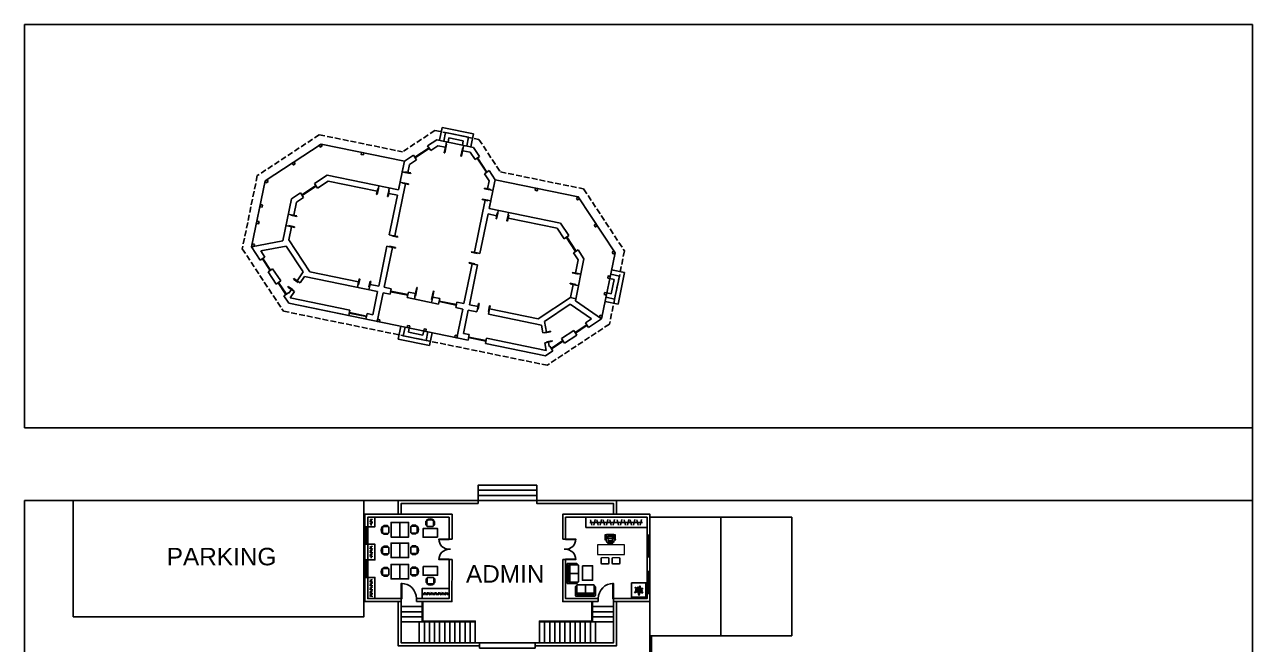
# Model space of a CAD drawing. Header units: metres. Extents: x 217 to 1422, y -179 to 129.
# Drawn here: x 457.9 to 542.3, y 86.1 to 128.7 of the extents above; entities that cross this region are included whole.
import ezdxf

# ---------------------------------------------------------------- set-up
doc = ezdxf.new("R2010")
doc.units = ezdxf.units.M
doc.header["$LTSCALE"] = 0.5
doc.header["$MEASUREMENT"] = 0
doc.linetypes.add('BANKLINE1', pattern=[5.5, 4, -1.5])
for name, color, linetype in [('+1', 255, 'Continuous'), ('COLUMN', 5, 'Continuous'), ('D &W', 26, 'Continuous')]:
    doc.layers.add(name, color=color, linetype=linetype)
doc.styles.get("Standard").update_dxf_attribs({"font": 'arial.ttf'})

# ---------------------------------------------------------------- blocks, each defined once
blk = doc.blocks.new('ghe 2')
blk.add_line((-466, 151), (-466, -151))
for points in [[(-434, 213, 0.829608), (-466, 243, 0.333333), (-466, -243, 0.829608), (-434, -213)], [(-433, 213, 0.290756), (-433, -213)], [(-433, -236, 0.120944), (-405, -243), (-61, -243, 0.414214), (0, -182), (0, 182, 0.414214), (-61, 243), (-405, 243, 0.120944), (-433, 236)], [(-121, 243, 1.333333), (-121, 304), (-362, 304, 1), (-344, 243)], [(-121, -244, -1.333333), (-121, -305), (-344, -305, -1.333333), (-344, -244)]]:
    blk.add_lwpolyline(points, format="xyb")
blk = doc.blocks.new('*U14')
for p, q in [((-40, 0), (-40, 6)), ((0, 0), (0, 6))]:
    blk.add_line(p, q)
blk.add_lwpolyline([(0, 0), (0, -40), (-1.75, -40), (-1.75, 0)], close=True)
blk.add_arc((0, 0), 40, 180, 270)
blk = doc.blocks.new('mb-cay21')
for centre, radius, start, end in [((-11, -305), 360, 95.35088, 151.9516), ((-406, 380), 522, 278.61102, 320.85), ((262, -799), 887, 107.61578, 131.42555), ((-350, -54), 344, 18.26791, 77.75767), ((83, 412), 383, 199.85323, 255.87158), ((-1036, -793), 1315, 39.26185, 54.55364), ((-155, -183), 260, 72.60291, 113.2685), ((-130, 326), 298, 244.70443, 267.56264), ((-249, -2287), 2343, 85.49801, 90.08997), ((-623, 273), 660, 323.97576, 339.48616), ((57, 207), 143, 131.9837, 205.4724), ((224, 201), 285, 157.16004, 204.0107), ((607, 265), 647, 175.92625, 194.9396), ((357, -131), 395, 154.19101, 209.75886), ((323, 122), 344, 127.05261, 193.63974), ((69, 307), 265, 252.56429, 340.56581), ((904, -76), 918, 149.27742, 171.90411), ((-130, 286), 270, 297.6391, 353.49272), ((271, 12), 277, 118.6711, 171.44478), ((1314, -105), 1316, 173.88522, 189.76002), ((-495, 542), 695, 315.35272, 335.24008), ((158, 0), 158, 169.01233, 258.57329), ((-267, -705), 795, 43.05841, 70.36823), ((495, -567), 793, 102.82364, 128.45837), ((420, 345), 517, 216.01013, 258.75138), ((-349, -155), 402, 28.06328, 29.23026), ((-89, 616), 575, 279.62893, 313.85168), ((252, 53), 245, 184.81411, 238.09448), ((-11, -305), 360, 23.55692, 85.59274), ((112, -192), 234, 44.37449, 98.36113), ((-406, 380), 522, 342.14169, 1.77784), ((-382, -1631), 1733, 67.58498, 73.6645), ((170, -57), 113, 15.64675, 102.64432), ((21, -96), 115, 141.04441, 190.88338), ((-116, -9), 111, 283.02136, 317.16263), ((-349, -155), 402, 334.71961, 5.66737), ((850, 187), 800, 197.54991, 205.31468)]:
    blk.add_arc(centre, radius, start, end)
blk = doc.blocks.new('ghe 1600')
for p, q in [((-778.75, 166.875), (-778.75, 834.375)), ((-723.125, 890), (723.125, 890)), ((-667.5, 111.25), (-723.125, 111.25)), ((-667.5, 55.625), (-667.5, 723.125)), ((-667.5, 667.5), (667.5, 667.5)), ((-611.875, 778.75), (611.875, 778.75)), ((611.875, 0), (-611.875, 0)), ((0, 667.5), (0, 0)), ((667.5, 723.125), (667.5, 55.625)), ((723.125, 111.25), (667.5, 111.25)), ((778.75, 834.375), (778.75, 166.875))]:
    blk.add_line(p, q)
for centre, start, end in [((-723.125, 834.375), 90, 180), ((-723.125, 166.875), 180, 270), ((-611.875, 723.125), 90, 180), ((-611.875, 55.625), 180, 270), ((611.875, 723.125), 0, 90), ((611.875, 55.625), 270, 0), ((723.125, 834.375), 0, 90), ((723.125, 166.875), 270, 0)]:
    blk.add_arc(centre, 55.625, start, end)
blk = doc.blocks.new('DADA')
at = {"layer": 'D &W'}
for p, q in [((3991.453, 3694.896), (3991.453, 3695.496)), ((3991.453, 3695.496), (3991.493, 3695.496)), ((3991.493, 3694.896), (3991.493, 3695.496)), ((3992.613, 3694.896), (3992.613, 3695.496)), ((3992.653, 3695.496), (3992.613, 3695.496)), ((3992.653, 3694.896), (3992.653, 3695.496)), ((3991.453, 3694.896), (3991.493, 3694.896)), ((3992.653, 3694.896), (3992.613, 3694.896))]:
    blk.add_line(p, q, dxfattribs=at)
blk = doc.blocks.new('SDAWDA')
at = {"layer": 'D &W'}
h = blk.add_hatch(color=0, dxfattribs=at)
h.dxf.hatch_style = 1
h.paths.add_polyline_path([(3989.804, 3694.896), (3989.764, 3694.896), (3989.764, 3694.856), (3989.804, 3694.856)])
h.paths.add_polyline_path([(3990.964, 3694.856), (3990.964, 3694.896), (3990.924, 3694.896), (3990.924, 3694.856)])
for p, q in [((3989.764, 3694.896), (3990.964, 3694.896)), ((3989.764, 3694.896), (3989.764, 3694.856)), ((3989.764, 3694.856), (3990.964, 3694.856)), ((3989.804, 3694.896), (3989.804, 3694.856)), ((3990.924, 3694.896), (3990.924, 3694.856)), ((3990.964, 3694.896), (3990.964, 3694.856))]:
    blk.add_line(p, q, dxfattribs=at)
blk = doc.blocks.new('ASDAW')
at = {"layer": 'D &W'}
for p, q in [((3995.812, 3694.876), (3995.812, 3695.276)), ((3995.812, 3695.276), (3995.852, 3695.276)), ((3995.852, 3694.876), (3995.852, 3695.276)), ((3996.572, 3694.876), (3996.572, 3695.276)), ((3996.612, 3695.276), (3996.572, 3695.276)), ((3996.612, 3694.876), (3996.612, 3695.276)), ((3995.852, 3694.876), (3995.812, 3694.876)), ((3996.612, 3694.876), (3996.572, 3694.876))]:
    blk.add_line(p, q, dxfattribs=at)
blk = doc.blocks.new('AAAAAA')
at = {"layer": 'D &W'}
for p, q in [((3982.293, 3694.876), (3982.293, 3695.276)), ((3982.293, 3695.276), (3982.333, 3695.276)), ((3982.333, 3694.876), (3982.333, 3695.276)), ((3982.953, 3694.876), (3982.953, 3695.276)), ((3982.993, 3695.276), (3982.953, 3695.276)), ((3982.993, 3694.876), (3982.993, 3695.276)), ((3982.293, 3694.876), (3982.333, 3694.876)), ((3982.953, 3694.876), (3982.993, 3694.876))]:
    blk.add_line(p, q, dxfattribs=at)
blk = doc.blocks.new('ASDA')
h = blk.add_hatch(color=0)
h.dxf.hatch_style = 1
h.paths.add_polyline_path([(3984.233, 3699.564), (3984.193, 3699.564), (3984.193, 3699.524), (3984.233, 3699.524)])
h.paths.add_polyline_path([(3985.353, 3699.524), (3985.353, 3699.564), (3985.313, 3699.564), (3985.313, 3699.524)])
at = {"layer": 'D &W'}
for p, q in [((3984.193, 3699.564), (3985.353, 3699.564)), ((3984.193, 3699.564), (3984.193, 3699.524)), ((3984.193, 3699.524), (3985.353, 3699.524)), ((3984.233, 3699.564), (3984.233, 3699.524)), ((3985.313, 3699.564), (3985.313, 3699.524)), ((3985.353, 3699.564), (3985.353, 3699.524))]:
    blk.add_line(p, q, dxfattribs=at)
blk = doc.blocks.new('12355')
at = {"layer": 'D &W'}
for p, q in [((3983.198, 3701.047), (3983.467, 3700.778)), ((3982.647, 3699.958), (3982.378, 3700.226))]:
    blk.add_line(p, q, dxfattribs=at)
at = {"layer": 'D &W', "rotation": 45}
blk.add_blockref('ASDA', (3781.235, -1733.13), dxfattribs=at)
blk = doc.blocks.new('AAAW')
at = {"layer": 'D &W'}
h = blk.add_hatch(color=256, dxfattribs=at)
h.dxf.hatch_style = 1
h.paths.add_polyline_path([(3980.766, 3695.332), (3980.738, 3695.303), (3980.766, 3695.275), (3980.795, 3695.303)])
h.paths.add_polyline_path([(3981.389, 3694.653), (3981.417, 3694.625), (3981.445, 3694.653), (3981.417, 3694.681)])
at = {"layer": 'COLUMN', "color": 1}
for p, q in [((3980.887, 3695.452), (3980.618, 3695.183)), ((3981.565, 3694.773), (3981.297, 3694.504))]:
    blk.add_line(p, q, dxfattribs=at)
at = {"layer": 'D &W'}
for p, q in [((3981.417, 3694.625), (3980.738, 3695.303)), ((3981.445, 3694.653), (3980.766, 3695.332)), ((3980.795, 3695.303), (3980.766, 3695.275)), ((3981.417, 3694.681), (3981.389, 3694.653)), ((3981.445, 3694.653), (3981.417, 3694.625))]:
    blk.add_line(p, q, dxfattribs=at)

msp = doc.modelspace()

# ---------------------------------------------------------------- linework, layer by layer
at = {"layer": '+1', "ltscale": 0.5, "transparency": 33554687}
for p, q in [((481.644, 94.622), (481.824, 94.692)), ((481.73, 94.275), (481.73, 94.734)), ((496.906, 94.282), (496.824, 94.666)), ((497.048, 94.283), (497.14, 94.676)), ((497.338, 94.282), (497.256, 94.666)), ((497.48, 94.283), (497.572, 94.676)), ((497.775, 94.282), (497.692, 94.666)), ((497.917, 94.283), (498.008, 94.676)), ((498.239, 94.282), (498.157, 94.666)), ((498.381, 94.283), (498.473, 94.676)), ((498.744, 94.282), (498.661, 94.666)), ((498.885, 94.283), (498.977, 94.676)), ((499.219, 94.282), (499.136, 94.666)), ((499.361, 94.283), (499.452, 94.676)), ((499.629, 94.282), (499.547, 94.666)), ((499.771, 94.283), (499.863, 94.676)), ((500.09, 94.282), (500.008, 94.666)), ((500.232, 94.283), (500.324, 94.676)), ((481.492, 94.183), (481.292, 94.183)), ((481.392, 94.183), (481.392, 92.983)), ((481.626, 94.553), (481.842, 94.501)), ((481.644, 94.373), (481.824, 94.442)), ((496.76, 94.47), (500.398, 94.47)), ((481.492, 92.983), (481.292, 92.983)), ((487.092, 93.329), (487.292, 93.329)), ((495.106, 93.329), (494.906, 93.329)), ((500.706, 93.603), (500.906, 93.603)), ((500.806, 93.603), (500.806, 92.103)), ((481.625, 92.698), (481.841, 92.647)), ((481.625, 92.449), (481.841, 92.397)), ((481.625, 92.181), (481.841, 92.13)), ((481.643, 92.768), (481.823, 92.837)), ((481.643, 92.518), (481.823, 92.588)), ((481.643, 92.251), (481.823, 92.32)), ((481.73, 92.83), (481.73, 92.017)), ((500.706, 92.103), (500.906, 92.103)), ((481.491, 91.898), (481.291, 91.898)), ((481.391, 91.898), (481.391, 90.698)), ((487.091, 91.929), (487.291, 91.929)), ((495.106, 91.929), (494.906, 91.929)), ((481.491, 90.698), (481.291, 90.698)), ((481.625, 90.413), (481.841, 90.361)), ((481.643, 90.482), (481.823, 90.552)), ((481.73, 90.545), (481.73, 89.359)), ((500.706, 91.1), (500.906, 91.101)), ((500.806, 91.1), (500.806, 89.6)), ((481.625, 90.163), (481.841, 90.112)), ((481.625, 89.896), (481.841, 89.844)), ((481.625, 89.645), (481.841, 89.593)), ((481.643, 90.233), (481.823, 90.302)), ((481.643, 89.965), (481.823, 90.035)), ((481.643, 89.714), (481.823, 89.784)), ((481.643, 89.498), (481.823, 89.567)), ((487.03, 89.577), (485.299, 89.577)), ((485.407, 89.684), (485.355, 89.468)), ((485.476, 89.666), (485.545, 89.486)), ((485.623, 89.684), (485.571, 89.468)), ((485.692, 89.666), (485.762, 89.486)), ((485.874, 89.684), (485.822, 89.468)), ((485.943, 89.666), (486.013, 89.486)), ((486.141, 89.684), (486.09, 89.468)), ((486.211, 89.666), (486.28, 89.486)), ((486.391, 89.684), (486.339, 89.468)), ((486.46, 89.666), (486.53, 89.486)), ((486.628, 89.684), (486.576, 89.468)), ((486.697, 89.666), (486.767, 89.486)), ((486.882, 89.684), (486.831, 89.468)), ((486.952, 89.666), (487.021, 89.486)), ((500.706, 89.6), (500.906, 89.601)), ((481.625, 89.429), (481.841, 89.377)), ((484.849, 89.038), (484.849, 89.238)), ((497.349, 89.038), (497.349, 89.238))]:
    msp.add_line(p, q, dxfattribs=at)
at = {"layer": '+1', "lineweight": 9, "transparency": 33554687}
for p, q in [((497.941, 93.273), (497.941, 93.273)), ((498.022, 93.377), (497.99, 93.102)), ((498.346, 93.228), (498.001, 93.228)), ((498.325, 93.484), (498.022, 93.484)), ((498.173, 93.373), (498.173, 93.373))]:
    msp.add_line(p, q, dxfattribs=at)
at = {"layer": '+1', "ltscale": 0.5, "transparency": 33554687}
for points in [[(487.292, 93.329), (487.292, 95.038), (481.292, 95.038), (481.29, 89.038), (483.799, 89.038)], [(487.092, 93.329), (487.092, 94.838), (481.492, 94.838), (481.491, 89.238), (483.799, 89.238)], [(494.906, 93.329), (494.905, 95.038), (500.905, 95.038), (500.907, 89.038), (498.399, 89.038)], [(495.106, 93.329), (495.105, 94.838), (500.705, 94.838), (500.707, 89.238), (498.399, 89.238)], [(484.849, 89.038), (487.29, 89.038), (487.291, 91.929)], [(484.849, 89.238), (487.091, 89.238), (487.091, 91.929)], [(497.349, 89.038), (494.907, 89.038), (494.906, 91.929)], [(497.349, 89.238), (495.107, 89.238), (495.106, 91.929)], [(485.249, 89.038), (485.249, 88.688), (483.799, 88.688), (483.799, 89.238)], [(488.889, 87.638), (488.889, 87.697), (485.294, 87.697), (485.294, 89.038)], [(493.309, 87.638), (493.309, 87.697), (496.904, 87.697), (496.904, 89.038)], [(496.949, 89.038), (496.949, 88.688), (498.399, 88.688), (498.399, 89.238)]]:
    msp.add_lwpolyline(points, dxfattribs=at)
for points in [[(481.492, 94.838), (481.992, 94.838), (481.992, 94.183), (481.492, 94.183)], [(496.497, 94.838), (500.705, 94.838), (500.705, 94.13), (496.497, 94.13)], [(483.7, 94.475), (483.1, 94.475), (483.1, 93.475), (483.7, 93.475)], [(483.7, 93.475), (484.3, 93.475), (484.3, 94.475), (483.7, 94.475)], [(486.299, 93.454), (486.299, 94.054), (485.299, 94.054), (485.299, 93.454)], [(481.492, 92.983), (481.992, 92.983), (481.992, 91.898), (481.492, 91.898)], [(483.7, 93.057), (483.1, 93.057), (483.1, 92.057), (483.7, 92.057)], [(483.7, 92.057), (484.3, 92.057), (484.3, 93.057), (483.7, 93.057)], [(483.7, 91.591), (483.1, 91.591), (483.1, 90.591), (483.7, 90.591)], [(483.7, 90.591), (484.3, 90.591), (484.3, 91.591), (483.7, 91.591)], [(485.299, 91.447), (485.299, 90.847), (486.299, 90.847), (486.299, 91.447)], [(496.265, 91.497), (496.965, 91.497), (496.965, 90.497), (496.265, 90.497)], [(481.492, 90.698), (481.992, 90.698), (481.992, 89.238), (481.492, 89.238)], [(487.091, 89.237), (485.249, 89.237), (485.249, 89.937), (487.091, 89.937)], [(499.632, 90.33), (500.632, 90.33), (500.632, 89.33), (499.632, 89.33)], [(485.249, 88.688), (485.249, 88.338), (483.799, 88.338), (483.799, 88.688)], [(496.949, 88.688), (496.949, 88.338), (498.399, 88.338), (498.399, 88.688)], [(485.249, 88.338), (485.249, 87.988), (483.799, 87.988), (483.799, 88.338)], [(485.249, 87.988), (485.249, 87.638), (483.799, 87.638), (483.799, 87.988)], [(496.949, 88.338), (496.949, 87.988), (498.399, 87.988), (498.399, 88.338)], [(496.949, 87.988), (496.949, 87.638), (498.399, 87.638), (498.399, 87.988)]]:
    msp.add_lwpolyline(points, close=True, dxfattribs=at)
at = {"layer": '+1', "lineweight": 9, "transparency": 33554687}
for points in [[(497.288, 92.278), (499.163, 92.278), (499.163, 92.934), (497.288, 92.934)], [(497.583, 91.611), (497.583, 92.071), (498.044, 92.071), (498.044, 91.611)], [(498.34, 91.611), (498.34, 92.071), (498.801, 92.071), (498.801, 91.611)]]:
    msp.add_lwpolyline(points, close=True, dxfattribs=at)
for points in [[(497.904, 93.288, -0.050324), (497.91, 93.615, 0.443984), (497.897, 93.629), (497.817, 93.63, 0.443984), (497.804, 93.616, -0.050324), (497.798, 93.29, 0.443984), (497.811, 93.276), (497.891, 93.275, 0.443984)], [(498.549, 93.29, -0.050324), (498.543, 93.616, 0.443984), (498.53, 93.63), (498.45, 93.629, 0.443984), (498.437, 93.615, -0.050324), (498.443, 93.288, 0.443984), (498.456, 93.275), (498.536, 93.276, 0.443984)]]:
    msp.add_lwpolyline(points, format="xyb", close=True, dxfattribs=at)
for points in [[(498.446, 93.447, 0.027806), (498.433, 93.627, 0.329015), (498.423, 93.638, 0.086989), (497.924, 93.638, 0.329015), (497.914, 93.627, 0.027806), (497.901, 93.447)], [(498.038, 93.526), (497.978, 93.526, 0.261802), (497.935, 93.502), (497.902, 93.447, 0.336455), (497.91, 93.435)], [(498.437, 93.435, 0.336455), (498.445, 93.447), (498.412, 93.502, 0.261802), (498.369, 93.526), (498.309, 93.526)], [(497.583, 92.002, 0.683975), (497.536, 92.002), (497.536, 91.658, 0.457737), (497.583, 91.658), (497.583, 91.658), (498.044, 91.658, 0.621694), (498.091, 91.658), (498.091, 92.002, 0.616436), (498.044, 92.002)], [(498.34, 92.002, 0.683975), (498.293, 92.002), (498.293, 91.658, 0.457737), (498.34, 91.658), (498.34, 91.658), (498.801, 91.658, 0.621694), (498.848, 91.658), (498.848, 92.002, 0.616436), (498.801, 92.002)]]:
    msp.add_lwpolyline(points, format="xyb", dxfattribs=at)
at = {"layer": '+1', "lineweight": 9, "ltscale": 0.25, "transparency": 33554687}
msp.add_lwpolyline([(498.344, 93.057, 0.419253), (498.356, 93.07), (498.346, 93.184), (498.001, 93.184), (497.991, 93.07, 0.419253), (498.003, 93.057, 0.034424)], format="xyb", close=True, dxfattribs=at)
at = {"layer": '+1', "lineweight": 9, "transparency": 33554687}
for points in [[(498.357, 93.102), (498.325, 93.377), (498.022, 93.377), (498.022, 93.484), (498.029, 93.522)], [(498.325, 93.377), (498.325, 93.484), (498.318, 93.522)]]:
    msp.add_lwpolyline(points, dxfattribs=at)
at = {"layer": '+1', "ltscale": 0.5, "transparency": 33554585}
for points in [[(485.039, 87.638), (483.799, 87.638), (483.799, 86.188), (485.039, 86.188)], [(485.389, 86.188), (485.039, 86.188), (485.039, 87.638), (485.389, 87.638)], [(485.739, 86.188), (485.389, 86.188), (485.389, 87.638), (485.739, 87.638)], [(486.089, 86.188), (485.739, 86.188), (485.739, 87.638), (486.089, 87.638)], [(486.439, 86.188), (486.089, 86.188), (486.089, 87.638), (486.439, 87.638)], [(486.789, 86.188), (486.439, 86.188), (486.439, 87.638), (486.789, 87.638)], [(487.139, 86.188), (486.789, 86.188), (486.789, 87.638), (487.139, 87.638)], [(487.489, 86.188), (487.139, 86.188), (487.139, 87.638), (487.489, 87.638)], [(487.839, 86.188), (487.489, 86.188), (487.489, 87.638), (487.839, 87.638)], [(488.189, 86.188), (487.839, 86.188), (487.839, 87.638), (488.189, 87.638)], [(488.539, 86.188), (488.189, 86.188), (488.189, 87.638), (488.539, 87.638)], [(488.889, 86.188), (488.539, 86.188), (488.539, 87.638), (488.889, 87.638)], [(493.309, 86.188), (493.659, 86.188), (493.659, 87.638), (493.309, 87.638)], [(493.659, 86.188), (494.009, 86.188), (494.009, 87.638), (493.659, 87.638)], [(494.009, 86.188), (494.359, 86.188), (494.359, 87.638), (494.009, 87.638)], [(494.359, 86.188), (494.709, 86.188), (494.709, 87.638), (494.359, 87.638)], [(494.709, 86.188), (495.059, 86.188), (495.059, 87.638), (494.709, 87.638)], [(495.059, 86.188), (495.409, 86.188), (495.409, 87.638), (495.059, 87.638)], [(495.409, 86.188), (495.759, 86.188), (495.759, 87.638), (495.409, 87.638)], [(495.759, 86.188), (496.109, 86.188), (496.109, 87.638), (495.759, 87.638)], [(496.109, 86.188), (496.459, 86.188), (496.459, 87.638), (496.109, 87.638)], [(496.459, 86.188), (496.809, 86.188), (496.809, 87.638), (496.459, 87.638)], [(496.809, 86.188), (497.159, 86.188), (497.159, 87.638), (496.809, 87.638)], [(497.159, 87.638), (498.399, 87.638), (498.399, 86.188), (497.159, 86.188)]]:
    msp.add_lwpolyline(points, close=True, dxfattribs=at)
at = {"layer": '+1', "lineweight": 9, "transparency": 33554687}
for centre, radius, start, end in [((498.159, 96.595), 3.075, 266.96315, 267.85806), ((498.173, 92.179), 1.445, 84.91296, 95.08705), ((498.173, 92.081), 1.445, 84.96378, 95.03622), ((498.159, 96.595), 3.075, 267.9339, 272.41743), ((498.159, 96.595), 3.075, 272.72029, 273.90119), ((498.456, 93.543), 0.0126, 175.23818, 271)]:
    msp.add_arc(centre, radius, start, end, dxfattribs=at)
at = {"layer": '+1', "lineweight": 9, "transparency": 33554687, "extrusion": (0, 0, -1)}
msp.add_ellipse((498.047, 93.57), major_axis=(0, -0.049), ratio=0.383698, start_param=3.141593, end_param=9.424778, dxfattribs=at)
at = {"layer": '+1', "lineweight": 9, "transparency": 33554687}
msp.add_ellipse((498.3, 93.57), major_axis=(0, 0.049), ratio=0.383698, dxfattribs=at)
for points, weights, knots in [([(497.909, 93.435), (497.931, 93.428), (497.953, 93.434), (497.968, 93.451), (497.971, 93.454), (497.974, 93.458), (497.979, 93.467), (497.982, 93.474), (497.984, 93.481), (497.988, 93.496), (497.992, 93.511), (497.996, 93.526)], [1, 0.875541189382, 0.875541189382, 1, 1, 1, 1, 1, 1, 1, 1, 1], [0, 0, 0, 0, 1.241949, 1.241949, 1.241949, 1.495279, 1.495279, 1.884509, 1.884509, 1.884509, 2.884509, 2.884509, 2.884509, 2.884509]), ([(498.37, 93.463), (498.368, 93.429), (498.377, 93.408), (498.405, 93.331), (498.431, 93.315), (498.44, 93.204), (498.407, 93.1), (498.371, 93.101), (498.357, 93.102), (498.235, 93.093), (498.112, 93.093), (497.99, 93.102), (497.976, 93.101), (497.94, 93.1), (497.907, 93.204), (497.916, 93.315), (497.942, 93.331), (497.97, 93.408), (497.979, 93.429), (497.977, 93.463)], [1, 1, 1, 1, 1, 1, 1, 1, 1, 0.998175127981, 0.998175127981, 1, 1, 1, 1, 1, 1, 1, 1, 1], [0, 0, 0, 0, 2.636951, 4.485402, 9.099178, 15.937158, 18.329133, 19.882752, 19.882752, 19.882752, 20.030767, 20.030767, 20.030767, 21.584387, 23.976362, 30.814342, 35.428117, 37.276569, 39.91352, 39.91352, 39.91352, 39.91352]), ([(498.437, 93.435), (498.416, 93.428), (498.394, 93.434), (498.379, 93.451), (498.376, 93.454), (498.373, 93.458), (498.366, 93.471), (498.362, 93.482), (498.361, 93.494), (498.359, 93.505), (498.358, 93.515), (498.357, 93.526)], [1, 0.875541189382, 0.875541189382, 1, 1, 1, 1, 1, 1, 1, 1, 1], [0, 0, 0, 0, 1.241949, 1.241949, 1.241949, 1.495279, 1.495279, 2.120848, 2.120848, 2.120848, 3.120848, 3.120848, 3.120848, 3.120848])]:
    msp.add_rational_spline(points, weights, degree=3, knots=knots, dxfattribs=at)
at = {"transparency": 33554687}
for p, q in [((457.889, 128.718), (542.349, 128.718)), ((457.889, 128.718), (457.889, 100.988)), ((542.349, 128.718), (542.349, 41.178)), ((457.889, 100.988), (542.349, 100.988)), ((457.889, 95.988), (457.889, 19.948)), ((457.889, 95.988), (542.349, 95.988))]:
    msp.add_line(p, q, dxfattribs=at)
at = {"transparency": 33554508}
for p, q in [((486.424, 120.757), (486.607, 121.646)), ((488.779, 121.2), (486.607, 121.646)), ((486.242, 120.795), (485.615, 120.381)), ((486.242, 120.795), (488.779, 120.274)), ((486.721, 120.696), (486.842, 121.289)), ((488.422, 120.965), (486.842, 121.289)), ((487.017, 120.636), (487.077, 120.932)), ((488.065, 120.729), (487.077, 120.932)), ((488.3, 120.372), (488.422, 120.965)), ((488.596, 120.312), (488.779, 121.2)), ((478.286, 120.498), (474.441, 117.962)), ((478.286, 120.498), (484.012, 119.324)), ((486.32, 120.388), (485.826, 120.061)), ((486.32, 120.388), (486.841, 120.281)), ((488.004, 120.433), (488.065, 120.729)), ((488.026, 120.038), (488.547, 119.931)), ((488.779, 120.274), (489.192, 119.647)), ((483.97, 119.119), (483.607, 117.349)), ((484.012, 119.324), (483.862, 118.59)), ((484.639, 119.737), (484.012, 119.324)), ((484.356, 119.092), (484.245, 118.552)), ((484.85, 119.418), (484.356, 119.092)), ((488.547, 119.931), (488.873, 119.437)), ((478.698, 118.356), (477.837, 117.788)), ((478.698, 118.356), (483.607, 117.349)), ((489.516, 118.461), (489.843, 117.966)), ((489.836, 118.672), (490.25, 118.045)), ((474.441, 117.962), (473.51, 113.421)), ((478.777, 117.949), (478.048, 117.468)), ((478.777, 117.949), (482.148, 117.258)), ((483.716, 117.879), (483.607, 117.349)), ((484.083, 117.763), (483.906, 116.897)), ((489.843, 117.966), (489.732, 117.427)), ((490.208, 117.84), (489.845, 116.07)), ((490.25, 118.045), (490.099, 117.311)), ((490.25, 118.045), (495.976, 116.871)), ((476.248, 116.739), (475.652, 113.834)), ((476.862, 117.144), (476.248, 116.739)), ((477.072, 116.825), (476.591, 116.507)), ((482.938, 117.096), (483.531, 116.974)), ((483.531, 116.974), (482.973, 114.257)), ((483.906, 116.897), (483.349, 114.18)), ((489.57, 116.637), (489.393, 115.772)), ((489.953, 116.6), (489.845, 116.07)), ((495.976, 116.871), (498.513, 113.026)), ((476.591, 116.507), (476.406, 115.604)), ((489.393, 115.772), (488.835, 113.055)), ((489.845, 116.07), (494.754, 115.064)), ((489.768, 115.695), (489.211, 112.978)), ((489.768, 115.695), (490.36, 115.574)), ((491.15, 115.412), (494.521, 114.72)), ((494.754, 115.064), (495.322, 114.203)), ((476.244, 114.814), (476.059, 113.912)), ((494.521, 114.72), (495.002, 113.992)), ((475.652, 113.834), (473.51, 113.421)), ((473.51, 113.421), (474.103, 112.522)), ((475.88, 113.488), (474.145, 113.153)), ((475.88, 113.488), (477.057, 111.704)), ((476.059, 113.912), (477.518, 111.701)), ((482.811, 113.467), (482.25, 110.73)), ((483.187, 113.39), (482.625, 110.654)), ((495.965, 113.227), (496.37, 112.613)), ((474.145, 113.153), (474.422, 112.732)), ((495.646, 113.016), (495.963, 112.535)), ((496.37, 112.613), (495.774, 109.707)), ((495.963, 112.535), (495.778, 111.631)), ((498.513, 113.026), (497.581, 108.484)), ((474.636, 111.714), (475.19, 110.873)), ((474.955, 111.925), (475.51, 111.084)), ((477.057, 111.704), (476.64, 111.088)), ((480.868, 111.014), (477.518, 111.701)), ((488.673, 112.265), (488.112, 109.528)), ((489.049, 112.188), (488.487, 109.451)), ((498.209, 111.545), (498.801, 111.424)), ((498.27, 111.841), (499.158, 111.659)), ((499.158, 111.659), (498.713, 109.487)), ((477.146, 111.386), (476.849, 110.947)), ((482.173, 110.355), (477.146, 111.386)), ((482.25, 110.73), (481.658, 110.852)), ((483.109, 110.554), (482.625, 110.654)), ((482.625, 110.654), (483.109, 110.554)), ((495.616, 110.842), (495.431, 109.94)), ((498.148, 111.249), (498.444, 111.188)), ((498.444, 111.188), (498.242, 110.201)), ((498.801, 111.424), (498.477, 109.844)), ((475.723, 110.065), (476.062, 109.551)), ((476.043, 110.276), (476.067, 110.24)), ((476.245, 110.503), (476.067, 110.24)), ((476.453, 110.362), (476.156, 109.923)), ((476.156, 109.923), (480.266, 109.08)), ((482.173, 110.355), (481.845, 108.756)), ((482.548, 110.278), (482.143, 108.304)), ((483.032, 110.179), (482.548, 110.278)), ((486.367, 109.495), (484.216, 109.936)), ((484.776, 110.212), (484.293, 110.312)), ((484.293, 110.312), (484.776, 110.212)), ((486.444, 109.87), (485.961, 109.97)), ((485.961, 109.97), (486.444, 109.87)), ((495.431, 109.94), (493.22, 108.481)), ((497.885, 109.965), (498.477, 109.844)), ((497.946, 110.262), (498.242, 110.201)), ((488.401, 107.021), (476.062, 109.551)), ((476.062, 109.551), (480.189, 108.705)), ((488.035, 109.153), (487.552, 109.252)), ((488.112, 109.528), (487.629, 109.627)), ((487.629, 109.627), (488.112, 109.528)), ((488.035, 109.153), (487.63, 107.179)), ((488.411, 109.076), (488.083, 107.477)), ((489.003, 108.955), (488.411, 109.076)), ((489.08, 109.33), (488.487, 109.451)), ((493.22, 108.481), (489.87, 109.168)), ((495.428, 109.479), (493.645, 108.302)), ((495.428, 109.479), (496.892, 108.489)), ((495.774, 109.707), (497.581, 108.484)), ((497.824, 109.669), (498.713, 109.487)), ((481.45, 108.837), (481.845, 108.756)), ((493.437, 108.045), (489.793, 108.793)), ((493.645, 108.302), (493.785, 107.572)), ((496.892, 108.489), (496.471, 108.211)), ((497.581, 108.484), (496.682, 107.891)), ((483.762, 107.972), (483.58, 107.083)), ((484.058, 107.911), (483.937, 107.319)), ((485.517, 106.995), (483.937, 107.319)), ((484.355, 107.85), (484.294, 107.554)), ((485.281, 107.352), (484.294, 107.554)), ((485.342, 107.648), (485.281, 107.352)), ((485.638, 107.587), (485.517, 106.995)), ((485.934, 107.527), (485.752, 106.638)), ((488.477, 107.396), (488.083, 107.477)), ((493.437, 108.045), (493.538, 107.524)), ((495.664, 107.678), (494.822, 107.123)), ((495.875, 107.359), (495.033, 106.804)), ((485.752, 106.638), (483.58, 107.083)), ((493.711, 105.932), (489.585, 106.778)), ((493.772, 106.31), (489.662, 107.153)), ((493.671, 106.832), (493.772, 106.31)), ((493.919, 106.879), (493.979, 106.567)), ((494.015, 106.591), (493.979, 106.567)), ((494.226, 106.271), (493.711, 105.932)), ((500.904, 86.678), (500.904, 94.832)), ((500.904, 94.832), (510.666, 94.832)), ((510.666, 94.832), (510.666, 86.678)), ((510.666, 86.678), (500.904, 86.678))]:
    msp.add_line(p, q, dxfattribs=at)
at = {"color": 3, "linetype": 'BANKLINE1', "ltscale": 0.2, "transparency": 33554508}
for p, q in [((478.162, 121.141), (473.899, 118.329)), ((478.162, 121.141), (483.888, 119.967)), ((486.118, 121.437), (483.888, 119.967)), ((486.118, 121.437), (489.146, 120.816)), ((489.146, 120.816), (490.616, 118.587)), ((473.899, 118.329), (472.867, 113.297)), ((490.616, 118.587), (496.343, 117.413)), ((496.343, 117.413), (499.155, 113.15)), ((472.867, 113.297), (475.696, 109.009)), ((499.155, 113.15), (498.123, 108.118)), ((475.696, 109.009), (493.835, 105.289)), ((498.123, 108.118), (493.835, 105.289))]:
    msp.add_line(p, q, dxfattribs=at)
at = {"ltscale": 0.5, "transparency": 33554508}
for p, q in [((505.785, 86.678), (505.785, 94.832)), ((500.904, 86.678), (500.904, 83.988)), ((501.004, 86.678), (501.004, 82.683))]:
    msp.add_line(p, q, dxfattribs=at)
for points in [[(489.079, 96.688), (493.119, 96.688), (493.119, 97.038), (489.079, 97.038)], [(489.079, 96.338), (493.119, 96.338), (493.119, 96.688), (489.079, 96.688)], [(489.079, 95.988), (493.119, 95.988), (493.119, 96.338), (489.079, 96.338)], [(489.189, 85.838), (493.009, 85.838), (493.009, 86.188), (489.189, 86.188)]]:
    msp.add_lwpolyline(points, close=True, dxfattribs=at)
at = {"transparency": 33554483}
msp.add_lwpolyline([(461.235, 95.988), (481.235, 95.988), (481.235, 87.988), (461.235, 87.988)], close=True, dxfattribs=at)
at = {"transparency": 33554508}
for points in [[(483.799, 95.038), (483.799, 95.788), (489.079, 95.788), (489.079, 95.988), (483.599, 95.988), (483.599, 95.038)], [(498.599, 95.038), (498.599, 95.988), (493.119, 95.988), (493.119, 95.788), (498.399, 95.788), (498.399, 95.038)], [(483.599, 89.038), (483.599, 85.988), (489.189, 85.988), (489.189, 86.188), (483.799, 86.188), (483.799, 89.038)], [(498.399, 89.238), (498.399, 86.188), (493.009, 86.188), (493.009, 85.988), (498.599, 85.988), (498.599, 89.038)]]:
    msp.add_lwpolyline(points, dxfattribs=at)
at = {"layer": 'COLUMN', "transparency": 33554508}
for points in [[(478.369, 120.372), (478.243, 120.289), (478.159, 120.415), (478.286, 120.498)], [(476.51, 119.146), (476.383, 119.062), (476.3, 119.189), (476.426, 119.272)], [(481.193, 119.748), (481.045, 119.778), (481.075, 119.926), (481.223, 119.896)], [(474.65, 117.919), (474.524, 117.836), (474.441, 117.962), (474.567, 118.045)], [(493.009, 117.325), (493.157, 117.294), (493.187, 117.443), (493.039, 117.473)], [(495.85, 116.787), (495.934, 116.661), (496.06, 116.744), (495.976, 116.871)], [(474.225, 116.155), (474.077, 116.185), (474.107, 116.333), (474.255, 116.303)], [(474.022, 115.167), (473.874, 115.198), (473.844, 115.05), (473.992, 115.019)], [(497.077, 114.928), (497.16, 114.802), (497.286, 114.885), (497.203, 115.011)], [(473.702, 113.605), (473.554, 113.636), (473.523, 113.487), (473.671, 113.457)], [(498.303, 113.069), (498.386, 112.943), (498.513, 113.026), (498.429, 113.152)], [(498, 111.279), (498.148, 111.249), (498.179, 111.397), (498.03, 111.427)], [(497.798, 110.292), (497.946, 110.262), (497.915, 110.113), (497.767, 110.144)], [(482.174, 108.452), (482.322, 108.422), (482.292, 108.273), (482.143, 108.304)], [(497.477, 108.73), (497.625, 108.699), (497.595, 108.551), (497.447, 108.582)], [(484.237, 108.029), (484.385, 107.999), (484.355, 107.85), (484.207, 107.881)], [(485.372, 107.796), (485.52, 107.766), (485.49, 107.618), (485.342, 107.648)], [(487.513, 107.357), (487.661, 107.327), (487.63, 107.179), (487.482, 107.209)]]:
    msp.add_lwpolyline(points, close=True, dxfattribs=at)
at = {"layer": 'D &W', "transparency": 33554508}
for p, q in [((486.884, 120.492), (486.918, 120.656)), ((488.069, 120.249), (488.103, 120.413)), ((484.049, 118.551), (483.862, 118.59)), ((482.226, 117.437), (482.265, 117.625)), ((482.937, 117.291), (482.976, 117.479)), ((483.904, 117.841), (483.716, 117.879)), ((489.766, 116.638), (489.953, 116.6)), ((489.912, 117.349), (490.099, 117.311)), ((490.438, 115.753), (490.477, 115.941)), ((491.149, 115.607), (491.187, 115.795)), ((476.056, 114.853), (475.869, 114.891)), ((476.218, 115.642), (476.031, 115.681)), ((483.161, 114.219), (482.973, 114.257)), ((482.999, 113.429), (482.811, 113.467)), ((489.023, 113.017), (489.211, 112.978)), ((488.861, 112.227), (489.049, 112.188)), ((495.966, 111.593), (496.153, 111.554)), ((476.738, 111.022), (476.849, 110.947)), ((480.868, 111.014), (480.791, 110.639)), ((481.658, 110.852), (481.581, 110.477)), ((495.804, 110.803), (495.991, 110.765)), ((476.342, 110.438), (476.453, 110.362)), ((483.032, 110.179), (483.109, 110.554)), ((484.216, 109.936), (484.293, 110.312)), ((484.7, 109.837), (484.776, 110.212)), ((485.884, 109.594), (485.961, 109.97)), ((486.367, 109.495), (486.444, 109.87)), ((495.431, 109.94), (495.806, 109.863)), ((480.266, 109.08), (480.189, 108.705)), ((487.552, 109.252), (487.629, 109.627)), ((489.08, 109.33), (489.003, 108.955)), ((489.87, 109.168), (489.793, 108.793)), ((481.45, 108.837), (481.373, 108.462)), ((488.477, 107.396), (488.401, 107.021)), ((493.67, 107.55), (493.538, 107.524)), ((489.662, 107.153), (489.585, 106.778)), ((493.803, 106.857), (493.671, 106.832))]:
    msp.add_line(p, q, dxfattribs=at)

# ---------------------------------------------------------------- block references
at = {"layer": '+1', "transparency": 33554687}
for name, p, xscale, yscale, zscale, rotation in [('ghe 2', (485.787, 94.204), 0.0009661835748791984, 0.0009661835748791984, 0.0009661835748791984, 270), ('ghe 2', (484.451, 93.986), 0.0009661835748791984, 0.0009661835748791984, 0.0009661835748791984, 180), ('*U14', (487.091, 93.329), -0.01749999999999975, 0.01749999999999975, 0.01749999999999975, 270), ('*U14', (495.106, 93.329), 0.01749999999999975, 0.01749999999999975, 0.01749999999999975, 90.00000000000001), ('ghe 2', (484.451, 92.568), 0.0009661835748791984, 0.0009661835748791984, 0.0009661835748791984, 180), ('*U14', (487.091, 91.929), 0.01749999999999975, 0.01749999999999975, 0.01749999999999975, 270), ('*U14', (495.106, 91.929), -0.01749999999999975, 0.01749999999999975, 0.01749999999999975, 90), ('ghe 2', (484.451, 91.102), 0.0009661835748791984, 0.0009661835748791984, 0.0009661835748791984, 180), ('ghe 1600', (495.996, 90.965), 0.0008885411855956717, 0.0008885411855956717, 0.0008885411855956717, 89.99999999999999), ('ghe 2', (485.81, 90.697), 0.0009661835748791984, 0.0009661835748791984, 0.0009661835748791984, 89.99999999999999), ('*U14', (483.799, 89.238), 0.02625027178269855, 0.02625027178269855, 0.02625027178269855, 180), ('ghe 1600', (496.47, 90.196), 0.0008885411855956717, 0.0008885411855956717, 0.0008885411855956717, 180), ('*U14', (498.399, 89.238), -0.02625027178269855, 0.02625027178269855, 0.02625027178269855, 180)]:
    msp.add_blockref(name, p, dxfattribs=dict(at, xscale=xscale, yscale=yscale, zscale=zscale, rotation=rotation))
for name, p, xscale, yscale, zscale in [('ghe 2', (482.95, 93.963), 0.0009661835748791984, 0.0009661835748791984, 0.0009661835748791984), ('ghe 2', (482.95, 92.545), 0.0009661835748791984, 0.0009661835748791984, 0.0009661835748791984), ('ghe 2', (482.95, 91.08), 0.0009661835748791984, 0.0009661835748791984, 0.0009661835748791984), ('mb-cay21', (500.135, 89.761), 0.0009129037819445709, 0.0009129037819445709, 0.0009129037819445709)]:
    msp.add_blockref(name, p, dxfattribs=dict(at, xscale=xscale, yscale=yscale, zscale=zscale))
at = {"layer": 'COLUMN', "transparency": 33554508, "yscale": 1.007818968901937, "zscale": 1.007818968901937, "rotation": 348.4115078738379}
for p, xscale in [((-4203.959, -2729.758), 1.007818968901937), ((-4202.872, -2731.407), 1.007818968901937), ((3678.551, -4346.155), -1.007818968901937), ((3676.902, -4347.242), -1.007818968901937)]:
    msp.add_blockref('AAAW', p, dxfattribs=dict(at, xscale=xscale))
at = {"layer": 'D &W', "transparency": 33554508, "yscale": 1.007818968901937, "zscale": 1.007818968901937}
for name, p, xscale, rotation in [('12355', (-4196.182, -2727.165), 1.007818968901937, 348.4115078738379), ('DADA', (-2705.74, 4576.448), -1.007818968901937, 168.4115078738379), ('12355', (3672.422, -4340.71), -1.007818968901937, 348.4115078738379), ('ASDAW', (-3972.924, -3079.131), -1.007818968901937, 258.4115078738378), ('12355', (-4203.959, -2729.758), 1.007818968901937, 348.4115078738379), ('ASDAW', (5175.977, 2956.183), 1.007818968901937, 168.4115078738379), ('ASDAW', (3328.658, -4576.402), 1.007818968901937, 78.4115078738379), ('ASDAW', (-2706.533, 4572.58), -1.007818968901937, 168.4115078738379), ('ASDAW', (-3980.763, -3082.079), -1.007818968901937, 258.4115078738378), ('ASDAW', (-3973.82, -3083.503), -1.007818968901937, 258.4115078738378), ('12355', (3678.551, -4346.155), -1.007818968901937, 348.4115078738379), ('ASDAW', (3327.761, -4580.774), 1.007818968901937, 78.4115078738379), ('ASDAW', (3334.704, -4582.198), 1.007818968901937, 78.4115078738379), ('AAAAAA', (1310.847, -5300.446), 1.007818968901937, 55.91150787384177), ('ASDAW', (3678.551, -4346.155), -1.007818968901937, 348.4115078738379), ('SDAWDA', (-4203.959, -2729.758), 1.007818968901937, 348.4115078738379), ('DADA', (-4203.959, -2729.758), 1.007818968901937, 348.4115078738379), ('SDAWDA', (-4200.623, -2730.442), 1.007818968901937, 348.4115078738379), ('ASDAW', (-4203.959, -2729.758), 1.007818968901937, 348.4115078738379), ('SDAWDA', (3672.372, -4346.945), -1.007818968901937, 348.4115078738379), ('AAAAAA', (-2402.927, -4538.895), -1.007818968901937, 280.911507873834), ('SDAWDA', (-4198.59, -2732.916), 1.007818968901937, 348.4115078738379)]:
    msp.add_blockref(name, p, dxfattribs=dict(at, xscale=xscale, rotation=rotation))

# ---------------------------------------------------------------- texts
at = {"transparency": 33554483, "char_height": 1.2, "attachment_point": 1}
for s, insert in [('PARKING', (467.667, 92.73)), ('ADMIN', (488.251, 91.54))]:
    msp.add_mtext_dynamic_manual_height_columns(s, width=0.987, gutter_width=1, heights=[0], dxfattribs=dict(at, insert=insert))

doc.saveas('drawing.dxf')
